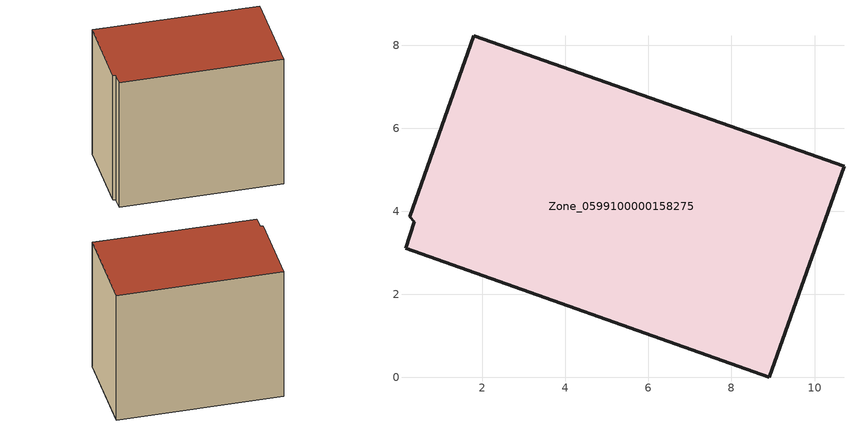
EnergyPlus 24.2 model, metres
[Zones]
Zone_0599100000158275
 floor ground (C_G): 0.15,3.1 0.37,3.75 0.25,3.86 1.8,8.23 10.71,5.08 8.91,0 z0.44
 wall outside (C_F): 10.71,5.08 1.8,8.23 0.25,3.86 0.37,3.75 0.15,3.1 8.91,0 10.71,5.08 z0.44:8.64
 roof outside (C_R): 0.37,3.75 0.15,3.1 8.91,0 10.71,5.08 1.8,8.23 0.25,3.86 z8.64
[BUILDING]
Pand.0599100000158275: North Axis=0; Terrain=City; Loads Convergence Tolerance Value=0.04; Temperature Convergence Tolerance Value=0.4; Solar Distribution=FullExterior; Maximum Number of Warmup Days=25; Minimum Number of Warmup Days=1
[Site:Location]
Rotterdam.The.Hague.AP_ZH_NLD Design_Conditions: Latitude=51.96; Longitude=4.45; Time Zone=1; Elevation=-4.5
[SITE:GROUNDTEMPERATURE:BUILDINGSURFACE]
18, 18, 18, 18, 18, 18, 18, 18, 18, 18, 18, 18
[MATERIAL] Thermal Absorptance=0.9; Solar Absorptance=0.7; Visible Absorptance=0.7
Name | Roughness | Thickness | Conductivity | Density | Specific Heat
G.TI.1975-1991 | MediumSmooth | 0.15 | 0.288461 | 540 | 1210
F.TI.1975-1991 | Rough | 0.3 | 0.230769 | 1920 | 840
R.TI.1975-1991 | MediumRough | 0.2 | 0.153846 | 1500 | 1000
[CONSTRUCTION]
C_G: G.TI.1975-1991
C_F: F.TI.1975-1991
C_R: R.TI.1975-1991
[ZONE]
Zone_0599100000158275: Type=1; Multiplier=1; Ceiling Height=Autocalculate; Volume=Autocalculate; Floor Area=autocalculate; Part of Total Floor Area=Yes
[ZONEINFILTRATION:DESIGNFLOWRATE]
Infil_Zone_0599100000158275: Zone or ZoneList or Space or SpaceList=Zone_0599100000158275; Schedule=AlwaysOn; Design Flow Rate Calculation Method=Flow/Area; Flow Rate per Floor Area=0.003; Constant Term Coefficient=1; Temperature Term Coefficient=0; Velocity Term Coefficient=0; Velocity Squared Term Coefficient=0
[HVACTEMPLATE:ZONE:IDEALLOADSAIRSYSTEM]
Zone_0599100000158275: Maximum Heating Supply Air Temperature=50; Minimum Cooling Supply Air Temperature=13; Maximum Heating Supply Air Humidity Ratio=0.0156; Minimum Cooling Supply Air Humidity Ratio=0.0077; Heating Limit=NoLimit; Cooling Limit=NoLimit; Dehumidification Control Type=ConstantSensibleHeatRatio; Cooling Sensible Heat Ratio=0.7; Dehumidification Setpoint=60; Humidification Control Type=None; Humidification Setpoint=30; Outdoor Air Method=None; Outdoor Air Flow Rate per Person=0.00944; Outdoor Air Flow Rate per Zone Floor Area=0; Outdoor Air Flow Rate per Zone=0; Demand Controlled Ventilation Type=None; Outdoor Air Economizer Type=NoEconomizer; Heat Recovery Type=None; Sensible Heat Recovery Effectiveness=0.7; Latent Heat Recovery Effectiveness=0.65
[ZONECONTROL:THERMOSTAT]
ThermostatControl_Zone_0599100000158275: Zone or ZoneList=Zone_0599100000158275; Control Type Schedule=DualSetpointControlType; Control 1=Thermostat_Zone_0599100000158275; Temperature Difference Between Cutout And Setpoint=0
[THERMOSTATSETPOINT:DUALSETPOINT]
Thermostat_Zone_0599100000158275: Heating Setpoint Temperature Schedule=HeatingSetpoint_Zone_0599100000158275; Cooling Setpoint Temperature Schedule=CoolingSetpoint_Zone_0599100000158275
[SCHEDULE:COMPACT]
HeatingSetpoint_Zone_0599100000158275: Through: 12/31, For: AllDays, Until: 24:00, 21
CoolingSetpoint_Zone_0599100000158275: Through: 12/31, For: AllDays, Until: 24:00, 24
DualSetpointControlType: Through: 12/31, For: AllDays, Until: 24:00, 4
AlwaysOn: Through: 12/31, For: AllDays, Until: 24:00, 1
